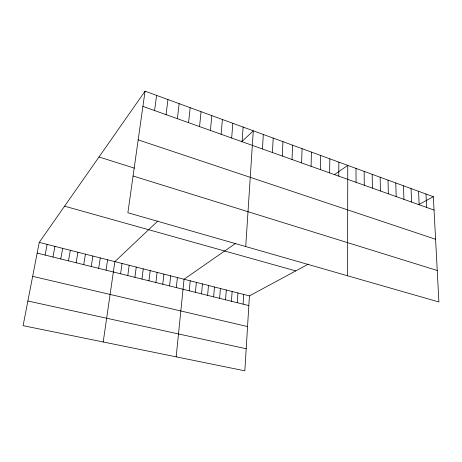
<?xml version="1.0" encoding="UTF-8"?>
<svg xmlns="http://www.w3.org/2000/svg" width="462" height="462" viewBox="0 0 462 462"><rect width="100%" height="100%" fill="white"/><g stroke="black" fill="none" stroke-linecap="round" stroke-linejoin="round"><path stroke-width="0.69" d="M347.551 275.768L347.771 165.39L334.684 174.492M338.756 176.149L338.865 162.127M329.649 172.909L329.845 158.83M320.426 169.623L320.709 155.48M311.082 166.297L311.452 152.09M301.617 162.924L302.079 148.66M292.024 159.505L292.579 145.184M282.299 156.046L282.952 141.655M272.447 152.535L273.192 138.086M262.462 148.978L263.305 134.465M308.327 264.125L249.428 295.888L244.848 370.83L23.1 325.664L39.241 242.388L145.056 91.17L433.339 196.72L438.9 301.975L127.876 212.745L145.056 91.17M243.081 304.152L243.711 294.433M245.738 246.558L253.286 130.798L241.996 141.47M237.289 302.714L237.947 292.966M242.071 141.719L243.127 127.079M231.445 301.264L232.143 291.487M225.56 299.809L226.293 290.003M231.664 138.011L232.831 123.308M219.623 298.337L220.403 288.502M213.646 296.852L214.46 286.989M221.113 134.251L222.389 119.485M207.617 295.362L208.472 285.464M201.542 293.855L202.437 283.928M210.412 130.446L211.804 115.61M195.42 292.336L196.356 282.38M189.247 290.806L190.223 280.821M176.172 356.843L184.043 279.244L235.608 243.387M199.561 126.576L201.068 111.677M176.328 287.601L177.391 277.552M169.577 285.926L170.68 275.843M188.554 122.661L190.182 107.692M162.763 284.24L163.918 274.122M177.385 118.682L179.146 103.65M155.89 282.536L157.092 272.384M148.955 280.815L150.202 270.634M166.06 114.651L167.943 99.549M141.961 279.083L143.26 268.867M134.904 277.333L136.25 267.082M154.568 110.557L156.583 95.391M127.789 275.566L129.187 265.28M120.605 273.787L122.055 263.467M103.205 341.984L114.859 261.636L157.796 221.05M106.046 270.178L107.6 259.788M98.672 268.347L100.277 257.923M91.228 266.499L92.891 256.046M83.714 264.639L85.435 254.146M76.132 262.757L77.911 252.229M68.486 260.863L70.316 250.3M60.765 258.951L62.659 248.348M52.974 257.016L54.926 246.379M45.109 255.064L47.118 244.392M418.913 204.499L433.339 196.72M27.882 301.01L246.2 348.741M32.663 276.345L247.551 326.565M37.168 253.095L248.833 305.578M39.241 242.388L249.428 295.888M64.582 206.179L295.761 270.905M133.073 175.993L437.237 270.489M99.007 156.982L134.459 168.174M138.173 139.876L435.585 239.264M142.902 106.404L434.043 210.083M425.993 194.034L426.64 207.45M418.572 191.314L419.155 204.782M411.059 188.565L411.584 202.085M403.465 185.782L403.927 199.359M395.784 182.969L396.177 196.598M388.011 180.122L388.34 193.809M380.151 177.246L380.411 190.985M372.199 174.336L372.389 188.126M364.148 171.39L364.27 185.233M356.006 168.405L356.058 182.311"/></g></svg>
